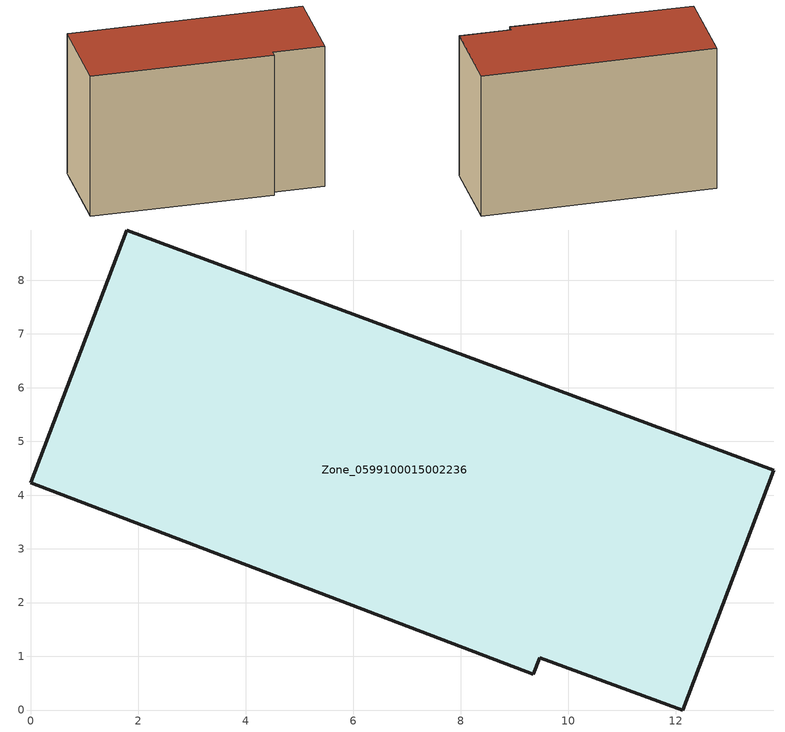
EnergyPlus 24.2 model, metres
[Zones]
Zone_0599100015002236
 floor ground (C_G): 9.47,0.98 9.35,0.67 0,4.23 1.78,8.94 13.82,4.46 12.14,0 z0.91
 wall outside (C_F): 1.78,8.94 0,4.23 9.35,0.67 9.47,0.98 12.14,0 13.82,4.46 1.78,8.94 z0.91:9.23
 roof outside (C_R): 12.14,0 13.82,4.46 1.78,8.94 0,4.23 9.35,0.67 9.47,0.98 z9.23
[BUILDING]
Pand.0599100015002236: North Axis=0; Terrain=City; Loads Convergence Tolerance Value=0.04; Temperature Convergence Tolerance Value=0.4; Solar Distribution=FullExterior; Maximum Number of Warmup Days=25; Minimum Number of Warmup Days=1
[Site:Location]
Rotterdam.The.Hague.AP_ZH_NLD Design_Conditions: Latitude=51.96; Longitude=4.45; Time Zone=1; Elevation=-4.5
[SITE:GROUNDTEMPERATURE:BUILDINGSURFACE]
18, 18, 18, 18, 18, 18, 18, 18, 18, 18, 18, 18
[MATERIAL] Thermal Absorptance=0.9; Solar Absorptance=0.7; Visible Absorptance=0.7
Name | Roughness | Thickness | Conductivity | Density | Specific Heat
G.TC.1965-1974 | MediumSmooth | 0.15 | 0.882353 | 540 | 1210
F.TC.1965-1974 | Rough | 0.3 | 0.697674 | 1920 | 840
R.TC.1965-1974 | MediumRough | 0.2 | 0.232558 | 1500 | 1000
[CONSTRUCTION]
C_G: G.TC.1965-1974
C_F: F.TC.1965-1974
C_R: R.TC.1965-1974
[ZONE]
Zone_0599100015002236: Type=1; Multiplier=1; Ceiling Height=Autocalculate; Volume=Autocalculate; Floor Area=autocalculate; Part of Total Floor Area=Yes
[ZONEINFILTRATION:DESIGNFLOWRATE]
Infil_Zone_0599100015002236: Zone or ZoneList or Space or SpaceList=Zone_0599100015002236; Schedule=AlwaysOn; Design Flow Rate Calculation Method=Flow/Area; Flow Rate per Floor Area=0.003; Constant Term Coefficient=1; Temperature Term Coefficient=0; Velocity Term Coefficient=0; Velocity Squared Term Coefficient=0
[HVACTEMPLATE:ZONE:IDEALLOADSAIRSYSTEM]
Zone_0599100015002236: Maximum Heating Supply Air Temperature=50; Minimum Cooling Supply Air Temperature=13; Maximum Heating Supply Air Humidity Ratio=0.0156; Minimum Cooling Supply Air Humidity Ratio=0.0077; Heating Limit=NoLimit; Cooling Limit=NoLimit; Dehumidification Control Type=ConstantSensibleHeatRatio; Cooling Sensible Heat Ratio=0.7; Dehumidification Setpoint=60; Humidification Control Type=None; Humidification Setpoint=30; Outdoor Air Method=None; Outdoor Air Flow Rate per Person=0.00944; Outdoor Air Flow Rate per Zone Floor Area=0; Outdoor Air Flow Rate per Zone=0; Demand Controlled Ventilation Type=None; Outdoor Air Economizer Type=NoEconomizer; Heat Recovery Type=None; Sensible Heat Recovery Effectiveness=0.7; Latent Heat Recovery Effectiveness=0.65
[ZONECONTROL:THERMOSTAT]
ThermostatControl_Zone_0599100015002236: Zone or ZoneList=Zone_0599100015002236; Control Type Schedule=DualSetpointControlType; Control 1=Thermostat_Zone_0599100015002236; Temperature Difference Between Cutout And Setpoint=0
[THERMOSTATSETPOINT:DUALSETPOINT]
Thermostat_Zone_0599100015002236: Heating Setpoint Temperature Schedule=HeatingSetpoint_Zone_0599100015002236; Cooling Setpoint Temperature Schedule=CoolingSetpoint_Zone_0599100015002236
[SCHEDULE:COMPACT]
HeatingSetpoint_Zone_0599100015002236: Through: 12/31, For: AllDays, Until: 24:00, 21
CoolingSetpoint_Zone_0599100015002236: Through: 12/31, For: AllDays, Until: 24:00, 24
DualSetpointControlType: Through: 12/31, For: AllDays, Until: 24:00, 4
AlwaysOn: Through: 12/31, For: AllDays, Until: 24:00, 1
